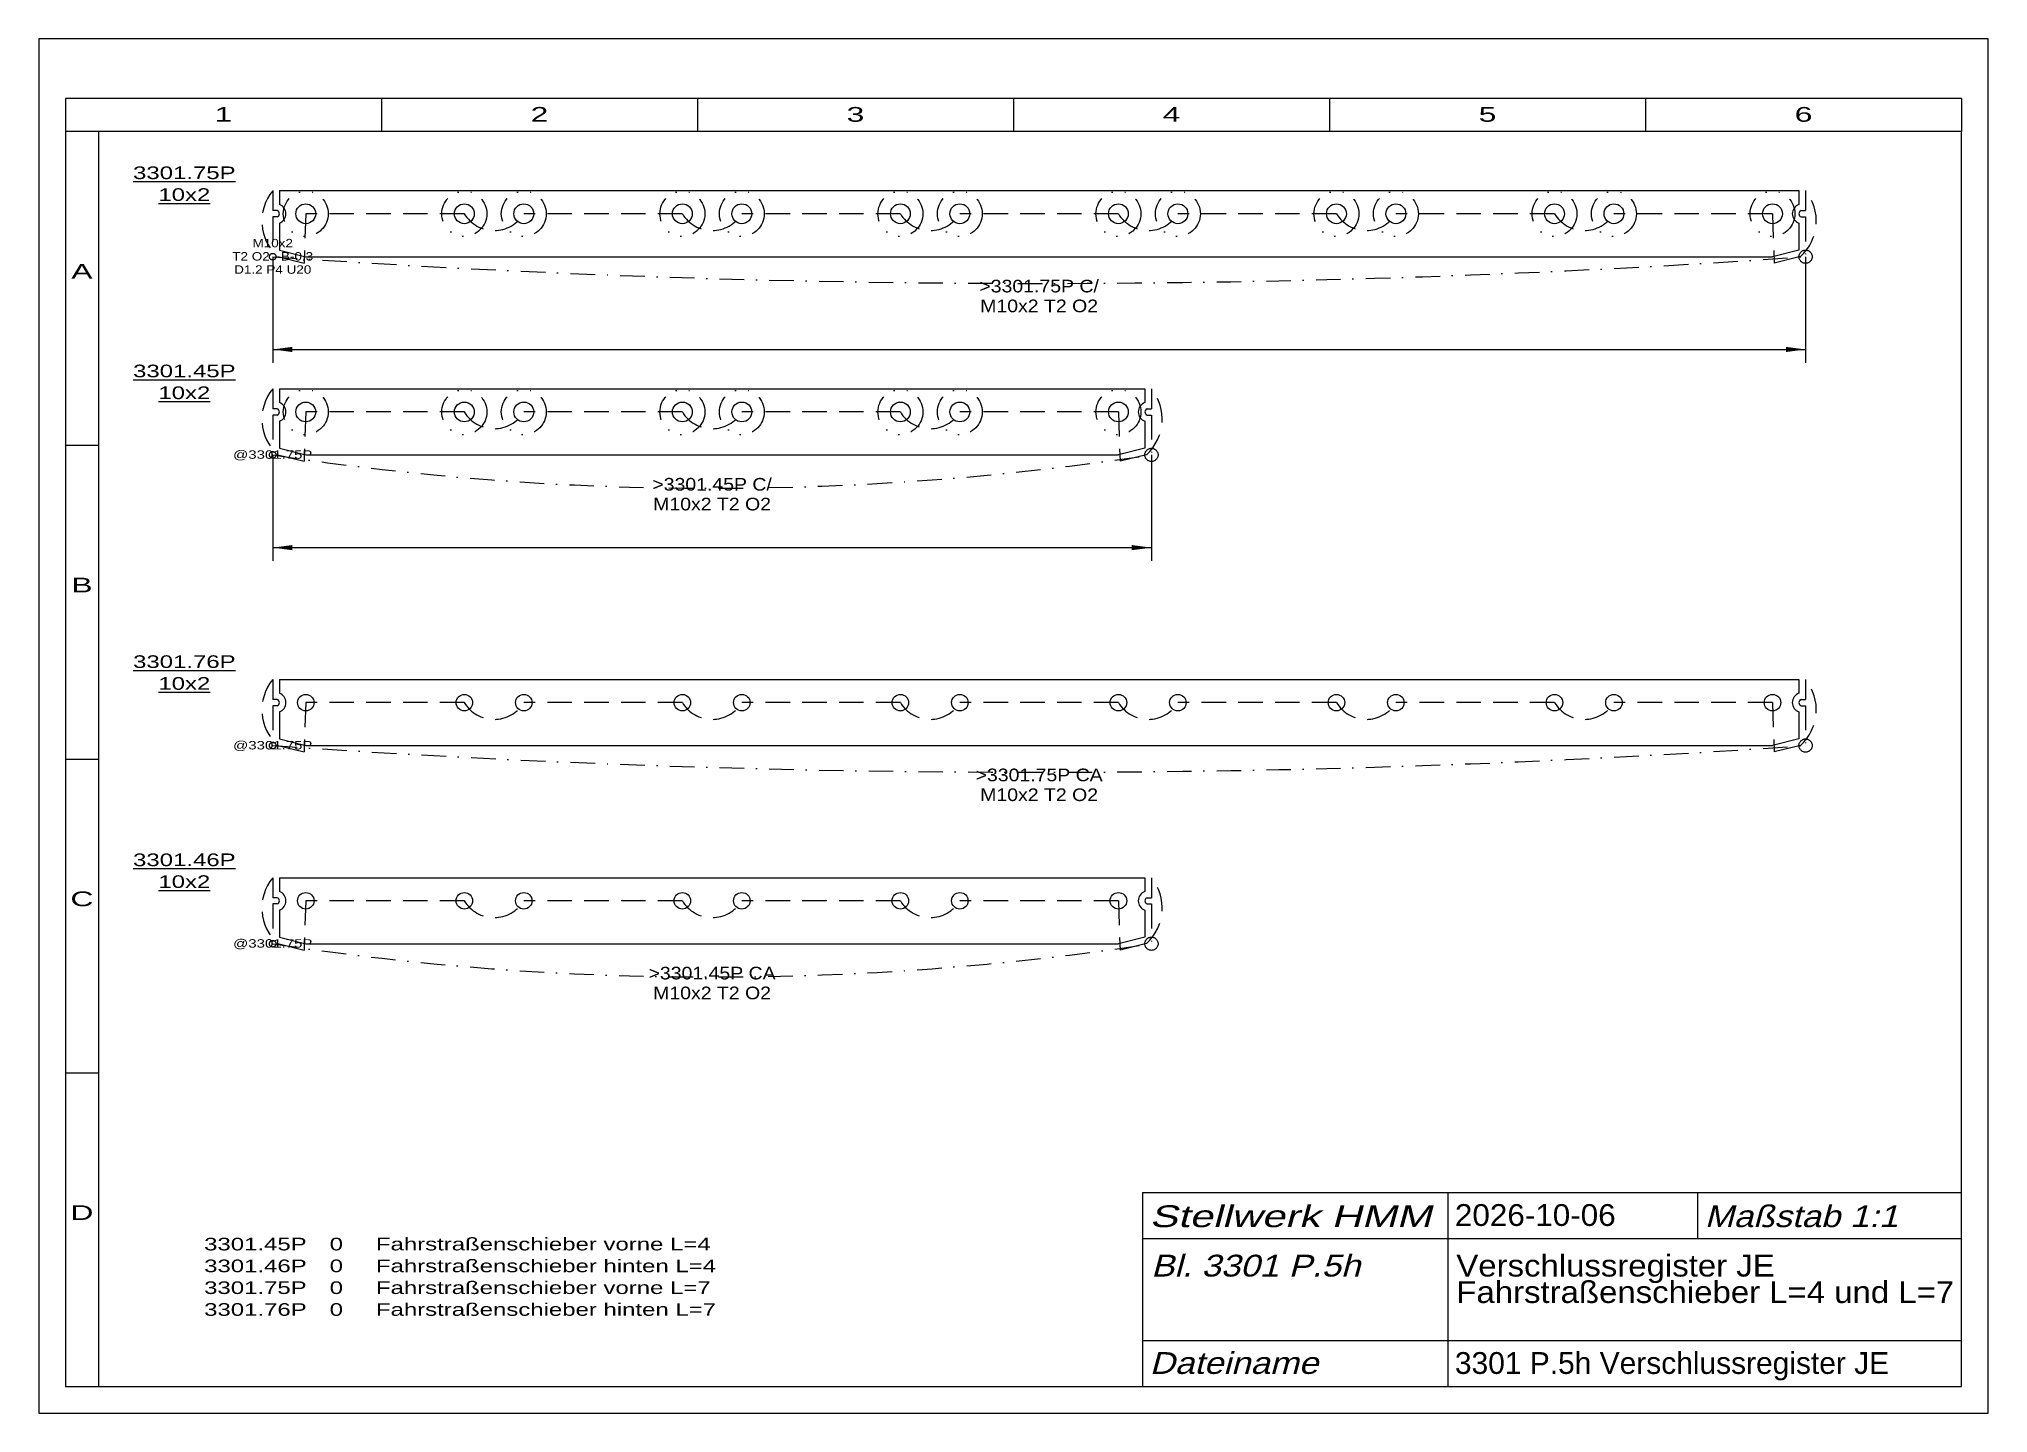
# Model space of a CAD drawing. Extents: x 1 to 296, y 1 to 209.
import ezdxf
from ezdxf.enums import TextEntityAlignment as Align

# ---------------------------------------------------------------- set-up
doc = ezdxf.new("R2010")
doc.units = 0
doc.header["$LTSCALE"] = 7.425
for name, pattern in [('DASHDOT', [1, 0.5, -0.25, 0, -0.25]), ('DASHED', [0.75, 0.5, -0.25]), ('DIVIDE', [1.25, 0.5, -0.25, 0, -0.25, 0, -0.25]), ('PHANTOM', [2.5, 1.25, -0.25, 0.25, -0.25, 0.25, -0.25])]:
    doc.linetypes.add(name, pattern=pattern)
for name, color, linetype, lineweight in [('3301 FAHRSTRAßENSCHIEBER', 172, 'CONTINUOUS', 18), ('3301_45P # FSTRSCHIEBER VO', 30, 'CONTINUOUS', 18), ('3301_46P # FSTRSCHIEBER HI', 30, 'CONTINUOUS', 18), ('3301_75P # FSTRSCHIEBER VO', 30, 'CONTINUOUS', 18), ('3301_76P # FSTRSCHIEBER HI', 30, 'CONTINUOUS', 18), ('3301___ VERSCHLUSSREGISTER', 230, 'CONTINUOUS', 0), ('BEMASSUNG', 7, 'CONTINUOUS', 25), ('BESCHRIFTUNG', 7, 'CONTINUOUS', 25), ('MASSGRENZEN', 172, 'CONTINUOUS', 25), ('MASSLINIEN', 172, 'CONTINUOUS', 25), ('MASSTEXTE', 212, 'CONTINUOUS', 25), ('STANDARD', 7, 'CONTINUOUS', 0)]:
    doc.layers.add(name, color=color, linetype=linetype, lineweight=lineweight)
doc.styles.add('Arial', font='arial.ttf')

# ---------------------------------------------------------------- blocks, each defined once
blk = doc.blocks.new('D207260416')
at = {"layer": 'MASSGRENZEN'}
for points in [[(36.38, 162), (39.35, 162.39), (39.35, 161.61)], [(268.38, 162), (265.4, 161.61), (265.4, 162.39)]]:
    blk.add_solid(points, dxfattribs=at)
at = {"layer": 'MASSLINIEN', "color": 172}
for p, q in [((36.38, 176.04), (36.38, 160)), ((268.38, 176.04), (268.38, 160)), ((36.38, 162), (268.38, 162))]:
    blk.add_line(p, q, dxfattribs=at)
blk = doc.blocks.new('D207260160')
at = {"layer": 'MASSGRENZEN'}
for points in [[(36.38, 132), (39.35, 132.39), (39.35, 131.61)], [(169.38, 132), (166.4, 131.61), (166.4, 132.39)]]:
    blk.add_solid(points, dxfattribs=at)
at = {"layer": 'MASSLINIEN', "color": 172}
for p, q in [((36.38, 146.04), (36.38, 130)), ((169.38, 146.04), (169.38, 130)), ((36.38, 132), (169.38, 132))]:
    blk.add_line(p, q, dxfattribs=at)

msp = doc.modelspace()

# ---------------------------------------------------------------- linework, layer by layer
at = {"layer": '3301 FAHRSTRAßENSCHIEBER'}
for p, q in [((37.38, 186.04), (267.38, 186.04)), ((37.38, 186.04), (37.38, 183.95)), ((267.38, 186.04), (267.38, 183.95)), ((37.38, 181.12), (37.38, 177.04)), ((267.38, 181.12), (267.38, 177.04)), ((37.38, 177.04), (41.38, 176.04)), ((267.38, 177.04), (263.38, 176.04)), ((41.38, 176.04), (263.38, 176.04)), ((37.38, 156.04), (168.38, 156.04)), ((37.38, 156.04), (37.38, 153.95)), ((168.38, 156.04), (168.38, 153.95)), ((37.38, 151.12), (37.38, 147.04)), ((168.38, 151.12), (168.38, 147.04)), ((37.38, 147.04), (41.38, 146.04)), ((41.38, 146.04), (164.38, 146.04)), ((168.38, 147.04), (164.38, 146.04)), ((37.38, 112.04), (37.38, 109.95)), ((37.38, 112.04), (267.38, 112.04)), ((267.38, 112.04), (267.38, 109.95)), ((37.38, 107.12), (37.38, 103.04)), ((267.38, 107.12), (267.38, 103.04)), ((37.38, 103.04), (41.38, 102.04)), ((41.38, 102.04), (263.38, 102.04)), ((267.38, 103.04), (263.38, 102.04)), ((37.38, 82.04), (37.38, 79.95)), ((37.38, 82.04), (168.38, 82.04)), ((168.38, 82.04), (168.38, 79.95)), ((37.38, 77.12), (37.38, 73.04)), ((168.38, 77.12), (168.38, 73.04)), ((37.38, 73.04), (41.38, 72.04)), ((41.38, 72.04), (164.38, 72.04)), ((168.38, 73.04), (164.38, 72.04))]:
    msp.add_line(p, q, dxfattribs=at)
for centre, start, end in [((36.88, 182.54), 289.4712, 430.5288), ((267.88, 182.54), 109.4712, 250.5288), ((36.88, 152.54), 289.4712, 430.5288), ((168.88, 152.54), 109.4712, 250.5288), ((36.88, 108.54), 289.4712, 430.5288), ((267.88, 108.54), 109.4712, 250.5288), ((36.88, 78.54), 289.4712, 430.5288), ((168.88, 78.54), 109.4712, 250.5288)]:
    msp.add_arc(centre, 1.5, start, end, dxfattribs=at)
at = {"layer": '3301_45P # FSTRSCHIEBER VO', "linetype": 'CONTINUOUS'}
for p, q in [((36.38, 156.04), (36.38, 153.01)), ((169.38, 156.04), (169.38, 153.01)), ((37.13, 146.07), (41.13, 145.07)), ((168.62, 146.07), (164.62, 145.07))]:
    msp.add_line(p, q, dxfattribs=at)
at = {"layer": '3301_45P # FSTRSCHIEBER VO'}
for p, q in [((37.04, 153.01), (36.38, 153.01)), ((37.04, 152.07), (36.38, 152.07)), ((168.71, 153.01), (169.38, 153.01)), ((168.71, 152.07), (169.38, 152.07))]:
    msp.add_line(p, q, dxfattribs=at)
at = {"layer": '3301_45P # FSTRSCHIEBER VO', "linetype": 'DIVIDE'}
for p, q in [((36.38, 152.07), (36.38, 146.04)), ((169.38, 152.07), (169.38, 146.04))]:
    msp.add_line(p, q, dxfattribs=at)
at = {"layer": '3301_45P # FSTRSCHIEBER VO', "linetype": 'DASHED'}
for p, q in [((41.38, 152.54), (41.13, 145.07)), ((65.38, 152.54), (41.38, 152.54)), ((98.38, 152.54), (74.38, 152.54)), ((131.38, 152.54), (107.38, 152.54)), ((164.38, 152.54), (140.38, 152.54)), ((164.38, 152.54), (164.62, 145.07))]:
    msp.add_line(p, q, dxfattribs=at)
at = {"layer": '3301_45P # FSTRSCHIEBER VO', "linetype": 'DIVIDE'}
for centre in [(41.38, 152.54), (65.38, 152.54), (74.38, 152.54), (98.38, 152.54), (107.38, 152.54), (131.38, 152.54), (140.38, 152.54), (164.38, 152.54)]:
    msp.add_circle(centre, 3.4, dxfattribs=at)
at = {"layer": '3301_45P # FSTRSCHIEBER VO'}
for centre in [(41.38, 152.54), (65.38, 152.54), (74.38, 152.54), (98.38, 152.54), (107.38, 152.54), (131.38, 152.54), (140.38, 152.54), (164.38, 152.54)]:
    msp.add_circle(centre, 1.5, dxfattribs=at)
at = {"layer": '3301_45P # FSTRSCHIEBER VO', "linetype": 'PHANTOM'}
for centre, radius in [((36.38, 146.04), 0.5), ((169.38, 146.04), 1)]:
    msp.add_circle(centre, radius, dxfattribs=at)
at = {"layer": '3301_45P # FSTRSCHIEBER VO', "linetype": 'DASHED'}
for centre, radius, start, end in [((41.98, 151.45), 7.24, 140.6867, 228.0025), ((163.77, 151.45), 7.24, 311.9975, 399.3133), ((69.88, 155.26), 5.26, 211.1557, 328.8443), ((102.88, 155.26), 5.26, 211.1557, 328.8443), ((135.88, 155.26), 5.26, 211.1557, 328.8443)]:
    msp.add_arc(centre, radius, start, end, dxfattribs=at)
at = {"layer": '3301_45P # FSTRSCHIEBER VO', "linetype": 'CONTINUOUS'}
for centre, start, end in [((36.88, 152.54), 289.4712, 430.5288), ((168.88, 152.54), 109.4712, 250.5288)]:
    msp.add_arc(centre, 0.5, start, end, dxfattribs=at)
at = {"layer": '3301_46P # FSTRSCHIEBER HI', "linetype": 'CONTINUOUS'}
for p, q in [((36.38, 82.04), (36.38, 79.01)), ((169.38, 82.04), (169.38, 79.01)), ((37.13, 72.07), (41.13, 71.07)), ((168.62, 72.07), (164.62, 71.07))]:
    msp.add_line(p, q, dxfattribs=at)
at = {"layer": '3301_46P # FSTRSCHIEBER HI'}
for p, q in [((37.04, 79.01), (36.38, 79.01)), ((37.04, 78.07), (36.38, 78.07)), ((168.71, 79.01), (169.38, 79.01)), ((168.71, 78.07), (169.38, 78.07))]:
    msp.add_line(p, q, dxfattribs=at)
at = {"layer": '3301_46P # FSTRSCHIEBER HI', "linetype": 'DIVIDE'}
for p, q in [((36.38, 78.07), (36.38, 72.04)), ((169.38, 78.07), (169.38, 72.04))]:
    msp.add_line(p, q, dxfattribs=at)
at = {"layer": '3301_46P # FSTRSCHIEBER HI', "linetype": 'DASHED'}
for p, q in [((41.38, 78.54), (41.13, 71.07)), ((65.38, 78.54), (41.38, 78.54)), ((98.38, 78.54), (74.38, 78.54)), ((131.38, 78.54), (107.38, 78.54)), ((164.38, 78.54), (140.38, 78.54)), ((164.38, 78.54), (164.62, 71.07))]:
    msp.add_line(p, q, dxfattribs=at)
at = {"layer": '3301_46P # FSTRSCHIEBER HI'}
for centre in [(41.38, 78.54), (65.38, 78.54), (74.38, 78.54), (98.38, 78.54), (107.38, 78.54), (131.38, 78.54), (140.38, 78.54), (164.38, 78.54)]:
    msp.add_circle(centre, 1.25, dxfattribs=at)
at = {"layer": '3301_46P # FSTRSCHIEBER HI', "linetype": 'PHANTOM'}
for centre, radius in [((36.38, 72.04), 0.5), ((169.38, 72.04), 1)]:
    msp.add_circle(centre, radius, dxfattribs=at)
at = {"layer": '3301_46P # FSTRSCHIEBER HI', "linetype": 'DASHED'}
for centre, radius, start, end in [((41.98, 77.45), 7.24, 140.6867, 228.0025), ((163.77, 77.45), 7.24, 311.9975, 399.3133), ((69.88, 81.26), 5.26, 211.1557, 328.8443), ((102.88, 81.26), 5.26, 211.1557, 328.8443), ((135.88, 81.26), 5.26, 211.1557, 328.8443)]:
    msp.add_arc(centre, radius, start, end, dxfattribs=at)
at = {"layer": '3301_46P # FSTRSCHIEBER HI', "linetype": 'CONTINUOUS'}
for centre, start, end in [((36.88, 78.54), 289.4712, 430.5288), ((168.88, 78.54), 109.4712, 250.5288)]:
    msp.add_arc(centre, 0.5, start, end, dxfattribs=at)
at = {"layer": '3301_75P # FSTRSCHIEBER VO', "linetype": 'CONTINUOUS'}
for p, q in [((36.38, 186.04), (36.38, 183.01)), ((268.38, 186.04), (268.38, 183.01)), ((37.13, 176.07), (41.13, 175.07)), ((267.62, 176.07), (263.62, 175.07))]:
    msp.add_line(p, q, dxfattribs=at)
at = {"layer": '3301_75P # FSTRSCHIEBER VO'}
for p, q in [((37.04, 183.01), (36.38, 183.01)), ((267.71, 183.01), (268.38, 183.01)), ((37.04, 182.07), (36.38, 182.07)), ((267.71, 182.07), (268.38, 182.07))]:
    msp.add_line(p, q, dxfattribs=at)
at = {"layer": '3301_75P # FSTRSCHIEBER VO', "linetype": 'DIVIDE'}
for p, q in [((36.38, 182.07), (36.38, 176.04)), ((268.38, 182.07), (268.38, 176.04))]:
    msp.add_line(p, q, dxfattribs=at)
at = {"layer": '3301_75P # FSTRSCHIEBER VO', "linetype": 'DASHED'}
for p, q in [((41.38, 182.54), (41.13, 175.07)), ((65.38, 182.54), (41.38, 182.54)), ((98.38, 182.54), (74.38, 182.54)), ((131.38, 182.54), (107.38, 182.54)), ((164.38, 182.54), (140.38, 182.54)), ((197.38, 182.54), (173.38, 182.54)), ((230.38, 182.54), (206.38, 182.54)), ((263.38, 182.54), (239.38, 182.54)), ((263.38, 182.54), (263.62, 175.07))]:
    msp.add_line(p, q, dxfattribs=at)
at = {"layer": '3301_75P # FSTRSCHIEBER VO', "linetype": 'DIVIDE'}
for centre in [(41.38, 182.54), (65.38, 182.54), (74.38, 182.54), (98.38, 182.54), (107.38, 182.54), (131.38, 182.54), (140.38, 182.54), (164.38, 182.54), (173.38, 182.54), (197.38, 182.54), (197.38, 182.54), (206.38, 182.54), (230.38, 182.54), (239.38, 182.54), (263.38, 182.54)]:
    msp.add_circle(centre, 3.4, dxfattribs=at)
at = {"layer": '3301_75P # FSTRSCHIEBER VO'}
for centre in [(41.38, 182.54), (65.38, 182.54), (74.38, 182.54), (98.38, 182.54), (107.38, 182.54), (131.38, 182.54), (140.38, 182.54), (164.38, 182.54), (173.38, 182.54), (197.38, 182.54), (206.38, 182.54), (230.38, 182.54), (239.38, 182.54), (263.38, 182.54)]:
    msp.add_circle(centre, 1.5, dxfattribs=at)
at = {"layer": '3301_75P # FSTRSCHIEBER VO', "linetype": 'PHANTOM'}
for centre, radius in [((268.38, 176.04), 1), ((36.38, 176.04), 0.5)]:
    msp.add_circle(centre, radius, dxfattribs=at)
at = {"layer": '3301_75P # FSTRSCHIEBER VO', "linetype": 'DASHED'}
for centre, radius, start, end in [((41.98, 181.45), 7.24, 140.6867, 228.0025), ((262.77, 181.45), 7.24, 311.9975, 399.3133), ((69.88, 185.26), 5.26, 211.1557, 328.8443), ((102.88, 185.26), 5.26, 211.1557, 328.8443), ((135.88, 185.26), 5.26, 211.1557, 328.8443), ((168.88, 185.26), 5.26, 211.1557, 328.8443), ((201.88, 185.26), 5.26, 211.1557, 328.8443), ((234.88, 185.26), 5.26, 211.1557, 328.8443)]:
    msp.add_arc(centre, radius, start, end, dxfattribs=at)
at = {"layer": '3301_75P # FSTRSCHIEBER VO', "linetype": 'CONTINUOUS'}
for centre, start, end in [((36.88, 182.54), 289.4712, 430.5288), ((267.88, 182.54), 109.4712, 250.5288)]:
    msp.add_arc(centre, 0.5, start, end, dxfattribs=at)
at = {"layer": '3301_76P # FSTRSCHIEBER HI', "linetype": 'CONTINUOUS'}
for p, q in [((36.38, 112.04), (36.38, 109.01)), ((268.38, 112.04), (268.38, 109.01)), ((37.13, 102.07), (41.13, 101.07)), ((267.62, 102.07), (263.62, 101.07))]:
    msp.add_line(p, q, dxfattribs=at)
at = {"layer": '3301_76P # FSTRSCHIEBER HI'}
for p, q in [((37.04, 109.01), (36.38, 109.01)), ((37.04, 108.07), (36.38, 108.07)), ((267.71, 109.01), (268.38, 109.01)), ((267.71, 108.07), (268.38, 108.07))]:
    msp.add_line(p, q, dxfattribs=at)
at = {"layer": '3301_76P # FSTRSCHIEBER HI', "linetype": 'DIVIDE'}
for p, q in [((36.38, 108.07), (36.38, 102.04)), ((268.38, 108.07), (268.38, 102.04))]:
    msp.add_line(p, q, dxfattribs=at)
at = {"layer": '3301_76P # FSTRSCHIEBER HI', "linetype": 'DASHED'}
for p, q in [((41.38, 108.54), (41.13, 101.07)), ((65.38, 108.54), (41.38, 108.54)), ((98.38, 108.54), (74.38, 108.54)), ((131.38, 108.54), (107.38, 108.54)), ((164.38, 108.54), (140.38, 108.54)), ((197.38, 108.54), (173.38, 108.54)), ((230.38, 108.54), (206.38, 108.54)), ((263.38, 108.54), (239.38, 108.54)), ((263.38, 108.54), (263.62, 101.07))]:
    msp.add_line(p, q, dxfattribs=at)
at = {"layer": '3301_76P # FSTRSCHIEBER HI'}
for centre in [(41.38, 108.54), (65.38, 108.54), (74.38, 108.54), (98.38, 108.54), (107.38, 108.54), (131.38, 108.54), (140.38, 108.54), (164.38, 108.54), (173.38, 108.54), (197.38, 108.54), (206.38, 108.54), (230.38, 108.54), (239.38, 108.54), (263.38, 108.54)]:
    msp.add_circle(centre, 1.25, dxfattribs=at)
at = {"layer": '3301_76P # FSTRSCHIEBER HI', "linetype": 'PHANTOM'}
for centre, radius in [((36.38, 102.04), 0.5), ((268.38, 102.04), 1)]:
    msp.add_circle(centre, radius, dxfattribs=at)
at = {"layer": '3301_76P # FSTRSCHIEBER HI', "linetype": 'DASHED'}
for centre, radius, start, end in [((41.98, 107.45), 7.24, 140.6867, 228.0025), ((262.77, 107.45), 7.24, 311.9975, 399.3133), ((69.88, 111.26), 5.26, 211.1557, 328.8443), ((102.88, 111.26), 5.26, 211.1557, 328.8443), ((135.88, 111.26), 5.26, 211.1557, 328.8443), ((168.88, 111.26), 5.26, 211.1557, 328.8443), ((201.88, 111.26), 5.26, 211.1557, 328.8443), ((234.88, 111.26), 5.26, 211.1557, 328.8443)]:
    msp.add_arc(centre, radius, start, end, dxfattribs=at)
at = {"layer": '3301_76P # FSTRSCHIEBER HI', "linetype": 'CONTINUOUS'}
for centre, start, end in [((36.88, 108.54), 289.4712, 430.5288), ((267.88, 108.54), 109.4712, 250.5288)]:
    msp.add_arc(centre, 0.5, start, end, dxfattribs=at)
at = {"layer": '3301___ VERSCHLUSSREGISTER', "linetype": 'DASHDOT'}
for centre, radius, start, end in [((152.38, 1840.61), 1668.61, 266.01363, 273.98637), ((102.88, 582.47), 441.47, 261.3364, 278.6636), ((152.38, 1766.61), 1668.61, 266.01363, 273.98637), ((102.88, 508.47), 441.47, 261.3364, 278.6636)]:
    msp.add_arc(centre, radius, start, end, dxfattribs=at)
at = {"layer": 'STANDARD'}
for p, q in [((296, 209), (1, 209)), ((1, 209), (1, 1)), ((296, 1), (296, 209)), ((292, 200), (5, 200)), ((5, 200), (5, 195)), ((52.83, 200), (52.83, 195)), ((100.67, 200), (100.67, 195)), ((148.5, 200), (148.5, 195)), ((196.33, 200), (196.33, 195)), ((244.17, 200), (244.17, 195)), ((292, 200), (292, 195)), ((5, 195), (5, 5)), ((10, 195), (5, 195)), ((10, 195), (10, 5)), ((292, 195), (10, 195)), ((292, 5), (292, 195)), ((5, 147.5), (10, 147.5)), ((5, 100), (10, 100)), ((5, 52.5), (10, 52.5)), ((5, 5), (10, 5)), ((10, 5), (292, 5)), ((1, 1), (296, 1))]:
    msp.add_line(p, q, dxfattribs=at)
at = {"layer": 'STANDARD', "lineweight": 0}
for p, q in [((168.02, 34.4), (291.91, 34.4)), ((168.02, 34.4), (168.02, 5)), ((214.22, 34.4), (214.22, 5)), ((252.02, 34.4), (252.02, 27.4)), ((168.02, 27.4), (291.91, 27.4)), ((168.02, 12), (291.91, 12))]:
    msp.add_line(p, q, dxfattribs=at)

# ---------------------------------------------------------------- block references
at = {"layer": 'BEMASSUNG'}
for name in ['D207260416', 'D207260160']:
    msp.add_blockref(name, (0, 0), dxfattribs=at)

# ---------------------------------------------------------------- texts
at = {"layer": '3301_45P # FSTRSCHIEBER VO', "linetype": 'DASHDOT', "style": 'Arial', "width": 1.271907}
msp.add_text('@3301.75P', height=1.275, dxfattribs=at).set_placement((36.38, 146.09), align=Align.MIDDLE_CENTER)
at = {"layer": '3301_46P # FSTRSCHIEBER HI', "linetype": 'DASHDOT', "style": 'Arial', "width": 1.271907}
msp.add_text('@3301.75P', height=1.275, dxfattribs=at).set_placement((36.38, 72.09), align=Align.MIDDLE_CENTER)
at = {"layer": '3301_75P # FSTRSCHIEBER VO', "insert": (36.38, 176.09), "char_height": 1.275, "attachment_point": 5, "line_spacing_factor": 0.941176, "style": 'Arial'}
msp.add_mtext('\\W1.144687;M10x2 \\PT2 O2   B-0.3\\PD1.2 P4 U20\\P', dxfattribs=at)
at = {"layer": '3301_76P # FSTRSCHIEBER HI', "linetype": 'DASHDOT', "style": 'Arial', "width": 1.271907}
msp.add_text('@3301.75P', height=1.275, dxfattribs=at).set_placement((36.38, 102.09), align=Align.MIDDLE_CENTER)
at = {"layer": '3301___ VERSCHLUSSREGISTER', "char_height": 1.9125, "attachment_point": 5, "line_spacing_factor": 1.035294, "style": 'Arial'}
for s, insert in [('\\W1.356597;\\L3301.75P\\P10x2', (23, 187.08)), ('\\W1.356597;\\L3301.45P\\P10x2', (23, 157.08)), ('\\W1.356597;\\L3301.76P\\P10x2', (23, 113.08)), ('\\W1.356597;\\L3301.46P\\P10x2', (23, 83.08))]:
    msp.add_mtext(s, dxfattribs=dict(at, insert=insert))
at = {"layer": '3301___ VERSCHLUSSREGISTER', "linetype": 'DASHDOT', "char_height": 1.9125, "style": 'Arial'}
for s, insert, attachment_point, line_spacing_factor in [('\\W1.102152;>3301.75P C/\\PM10x2 T2 O2\\P', (152.38, 170.08), 5, 0.941176), ('\\W1.102152;>3301.45P C/\\PM10x2 T2 O2\\P', (102.88, 140.08), 5, 0.941176), ('\\W1.102145;>3301.75P CA\\PM10x2 T2 O2\\P', (152.38, 96.08), 5, 0.941176), ('\\W1.102145;>3301.45P CA\\PM10x2 T2 O2\\P', (102.88, 66.08), 5, 0.941176), ('\\W1.356597;3301.45P\\P3301.46P\\P3301.75P\\P3301.76P\\P', (26, 27.53), 1, 1.035294), ('\\W1.356636;0\\P0\\P0\\P0', (45, 27.53), 1, 1.035294), ('\\W1.356587;Fahrstraßenschieber vorne L=4\\PFahrstraßenschieber hinten L=4\\PFahrstraßenschieber vorne L=7\\PFahrstraßenschieber hinten L=7\\P', (52, 27.53), 1, 1.035294)]:
    msp.add_mtext(s, dxfattribs=dict(at, insert=insert, attachment_point=attachment_point, line_spacing_factor=line_spacing_factor))
at = {"layer": 'BESCHRIFTUNG', "style": 'Arial', "oblique": 15}
for s, width, p in [('Stellwerk HMM', 1.375804, (169.11, 32.44)), ('Maßstab 1:1', 1.143719, (253.11, 32.44)), ('Bl. 3301 P.5h', 1.14372, (169.33, 24.96)), ('Dateiname', 1.143709, (169.11, 10.22))]:
    msp.add_text(s, height=3.3, dxfattribs=dict(at, width=width)).set_placement(p, align=Align.TOP_LEFT)
at = {"layer": 'BESCHRIFTUNG', "style": 'Arial'}
for s, width, p in [('2026-10-06', 1.031837, (215.31, 32.62)), ('3301 P.5h Verschlussregister JE', 0.982781, (215.31, 10.22))]:
    msp.add_text(s, height=3.3, dxfattribs=dict(at, width=width)).set_placement(p, align=Align.TOP_LEFT)
at = {"layer": 'BESCHRIFTUNG', "insert": (215.53, 24.96), "char_height": 3.3, "attachment_point": 1, "line_spacing_factor": 0.727273, "style": 'Arial'}
msp.add_mtext('\\W1.080977;Verschlussregister JE\\PFahrstraßenschieber L=4 und L=7', dxfattribs=at)
at = {"layer": 'STANDARD', "style": 'Arial'}
for s, width, p in [('1', 1.547923, (28.92, 196.47)), ('2', 1.547922, (76.75, 196.47)), ('3', 1.547923, (124.58, 196.47)), ('4', 1.547923, (172.42, 196.47)), ('5', 1.547922, (220.25, 196.47)), ('6', 1.547923, (268.08, 196.47)), ('A', 1.547987, (7.5, 172.72)), ('B', 1.547987, (7.5, 125.22)), ('C', 1.548103, (7.5, 77.72)), ('D', 1.548104, (7.5, 30.22))]:
    msp.add_text(s, height=2.23, dxfattribs=dict(at, width=width)).set_placement(p, align=Align.CENTER)

doc.saveas('drawing.dxf')
